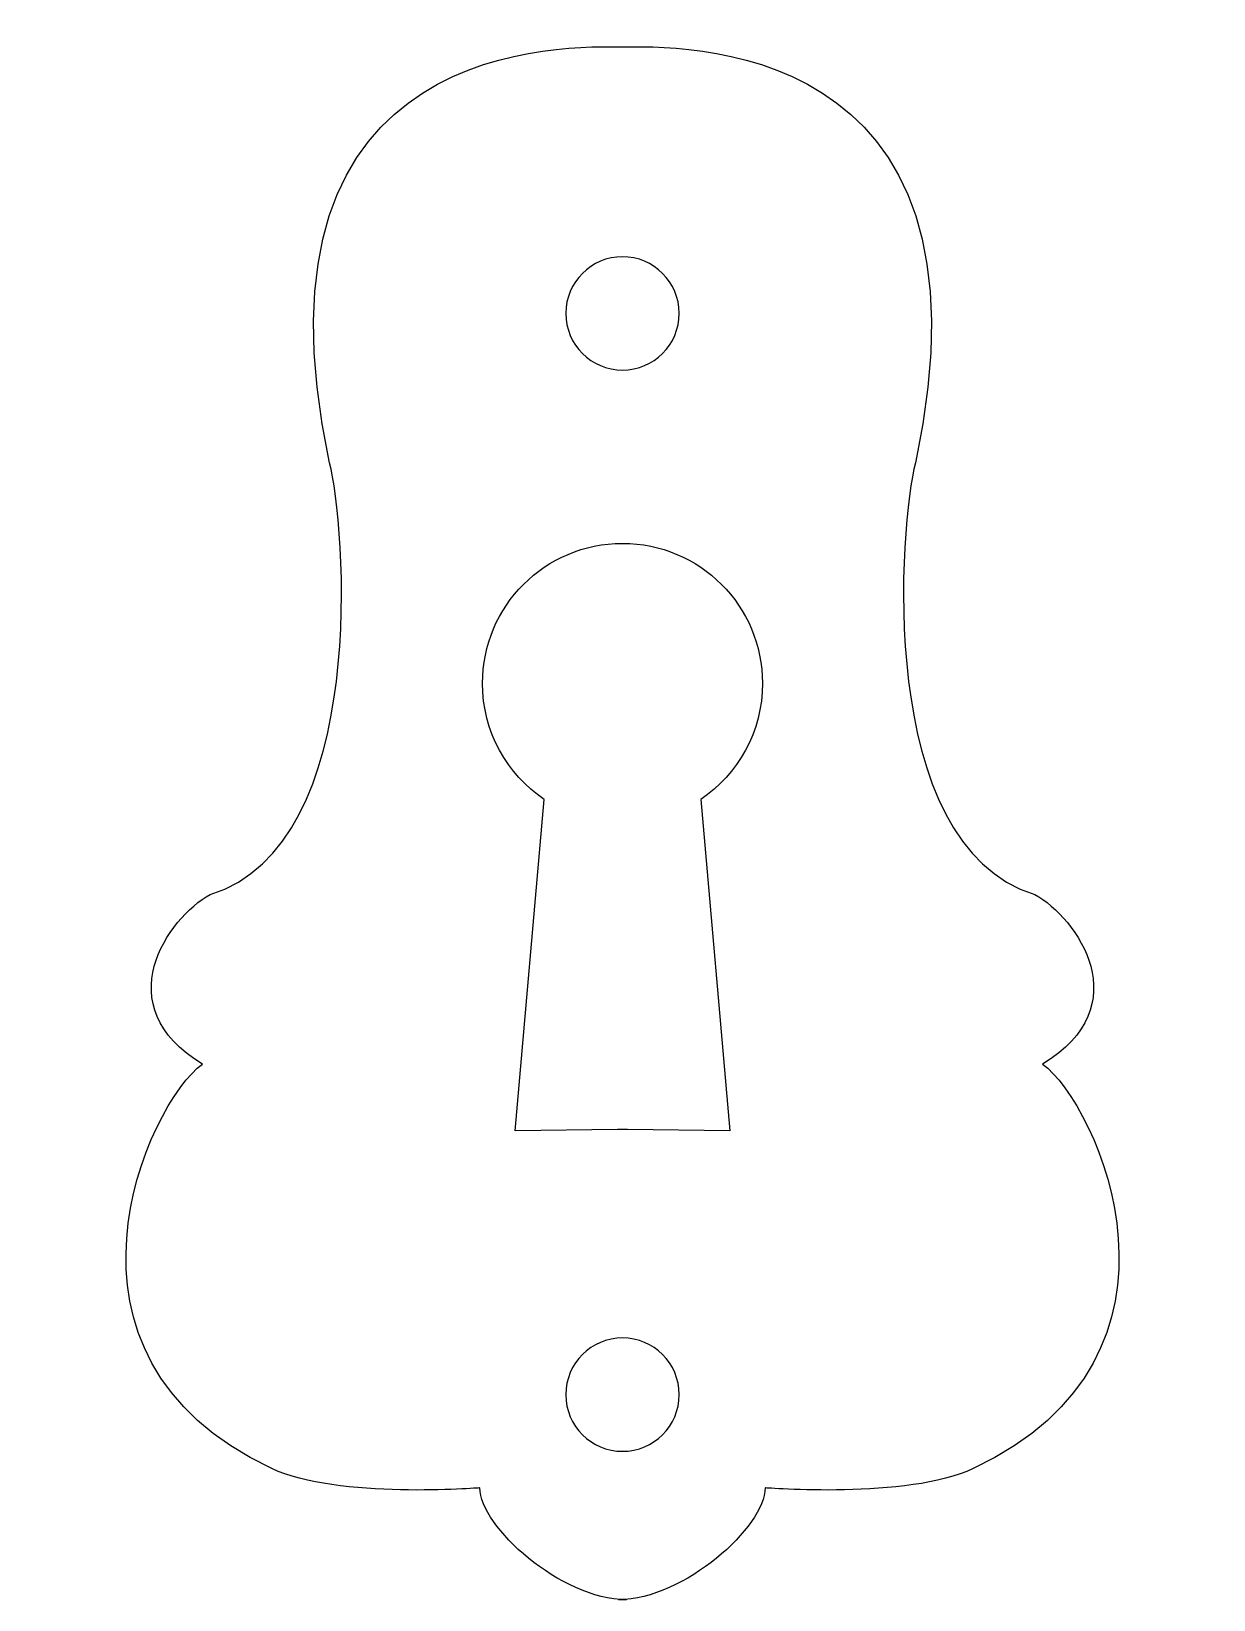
# Model space of a CAD drawing. Header units: centimetres. Extents: x -8 to 8, y -10.5 to 10.7.
import ezdxf

# ---------------------------------------------------------------- set-up
doc = ezdxf.new("R2010")
doc.units = ezdxf.units.CM
doc.header["$MEASUREMENT"] = 0
doc.layers.add('Camada 1', color=7, linetype='Continuous')

msp = doc.modelspace()

# ---------------------------------------------------------------- linework, layer by layer
at = {"layer": 'Camada 1'}
msp.add_open_spline([(-0.05229, -10.53993), (0.8369, -10.53993), (1.93531, -9.54613), (1.93531, -9.0231), (1.93531, -9.0231), (1.93531, -9.0231), (3.8706, -9.18002), (4.75979, -8.76156), (4.75979, -8.76156), (8.02353, -7.22571), (6.43354, -3.79258), (5.70128, -3.26952), (5.70128, -3.26952), (7.0089, -2.48498), (6.17203, -1.28194), (5.59666, -0.96812), (5.59666, -0.96812), (3.39985, -0.28817), (3.76601, 4.10548), (3.97521, 4.89005), (3.97521, 4.89005), (5.23051, 10.74821), (0.67997, 10.539), (0.00001, 10.539), (0.00001, 10.539), (-0.67997, 10.539), (-5.23049, 10.74821), (-3.97517, 4.89007), (-3.97517, 4.89007), (-3.76596, 4.1055), (-3.39981, -0.28814), (-5.59664, -0.9681), (-5.59664, -0.9681), (-6.172, -1.28192), (-7.00885, -2.48496), (-5.70126, -3.2695), (-5.70126, -3.2695), (-6.43352, -3.79258), (-8.02353, -7.22568), (-4.75977, -8.76154), (-4.75977, -8.76154), (-3.87058, -9.17998), (-1.93529, -9.02308), (-1.93529, -9.02308), (-1.93529, -9.02308), (-1.93529, -9.54613), (-0.8369, -10.53991), (0.05229, -10.53991), (0.05229, -10.53991), (0.05229, -10.53991), (-0.05229, -10.5399), (-0.05229, -10.5399), (-0.05229, -10.5399), (-0.05229, -10.5399), (-0.05229, -10.53993), (-0.05229, -10.53993)], degree=3, knots=[0, 0, 0, 0, 0.06666667, 0.06666667, 0.06666667, 0.06666667, 0.13333333, 0.13333333, 0.13333333, 0.13333333, 0.2, 0.2, 0.2, 0.2, 0.26666667, 0.26666667, 0.26666667, 0.26666667, 0.33333333, 0.33333333, 0.33333333, 0.33333333, 0.4, 0.4, 0.4, 0.4, 0.46666667, 0.46666667, 0.46666667, 0.46666667, 0.53333333, 0.53333333, 0.53333333, 0.53333333, 0.6, 0.6, 0.6, 0.6, 0.66666667, 0.66666667, 0.66666667, 0.66666667, 0.73333333, 0.73333333, 0.73333333, 0.73333333, 0.8, 0.8, 0.8, 0.8, 0.86666667, 0.86666667, 0.86666667, 0.86666667, 1, 1, 1, 1], dxfattribs=at)
at = {"layer": 'Camada 1', "color": 7}
for points, knots in [([(-0.76945, 6.91953), (-0.76945, 7.3445), (-0.42496, 7.68899), (0.00001, 7.68899), (0.00001, 7.68899), (0.42498, 7.68899), (0.76947, 7.3445), (0.76947, 6.91953), (0.76947, 6.91953), (0.76947, 6.49453), (0.42498, 6.14986), (0.00001, 6.14986), (0.00001, 6.14986), (-0.42496, 6.14986), (-0.76945, 6.49456), (-0.76945, 6.91953)], [0, 0, 0, 0, 0.2, 0.2, 0.2, 0.2, 0.4, 0.4, 0.4, 0.4, 0.6, 0.6, 0.6, 0.6, 1, 1, 1, 1]), ([(0.06783, -4.1581), (0.06783, -4.1581), (1.45882, -4.17509), (1.45882, -4.17509), (1.45882, -4.17509), (1.45882, -4.17509), (1.06181, 0.32214), (1.06181, 0.32214), (1.06181, 0.32214), (1.56748, 0.66377), (1.90014, 1.24218), (1.90014, 1.89824), (1.90014, 1.89824), (1.90014, 2.94782), (1.04937, 3.79837), (0.00001, 3.79837), (0.00001, 3.79837), (-1.04935, 3.79837), (-1.90012, 2.94781), (-1.90012, 1.89824), (-1.90012, 1.89824), (-1.90012, 1.24218), (-1.56749, 0.66375), (-1.06203, 0.32214), (-1.06203, 0.32214), (-1.06203, 0.32214), (-1.45883, -4.17509), (-1.45883, -4.17509), (-1.45883, -4.17509), (-1.45883, -4.17509), (-0.06784, -4.1581), (-0.06784, -4.1581), (-0.06784, -4.1581), (-0.06784, -4.1581), (0.06783, -4.1581), (0.06783, -4.1581)], [0, 0, 0, 0, 0.1, 0.1, 0.1, 0.1, 0.2, 0.2, 0.2, 0.2, 0.3, 0.3, 0.3, 0.3, 0.4, 0.4, 0.4, 0.4, 0.5, 0.5, 0.5, 0.5, 0.6, 0.6, 0.6, 0.6, 0.7, 0.7, 0.7, 0.7, 0.8, 0.8, 0.8, 0.8, 1, 1, 1, 1]), ([(-0.76945, -7.75733), (-0.76945, -7.33236), (-0.42496, -6.98768), (0.00001, -6.98768), (0.00001, -6.98768), (0.42498, -6.98768), (0.76947, -7.33235), (0.76947, -7.75733), (0.76947, -7.75733), (0.76947, -8.18233), (0.42498, -8.52679), (0.00001, -8.52679), (0.00001, -8.52679), (-0.42496, -8.52679), (-0.76945, -8.18233), (-0.76945, -7.75733)], [0, 0, 0, 0, 0.2, 0.2, 0.2, 0.2, 0.4, 0.4, 0.4, 0.4, 0.6, 0.6, 0.6, 0.6, 1, 1, 1, 1])]:
    msp.add_open_spline(points, degree=3, knots=knots, dxfattribs=at)

doc.saveas('drawing.dxf')
